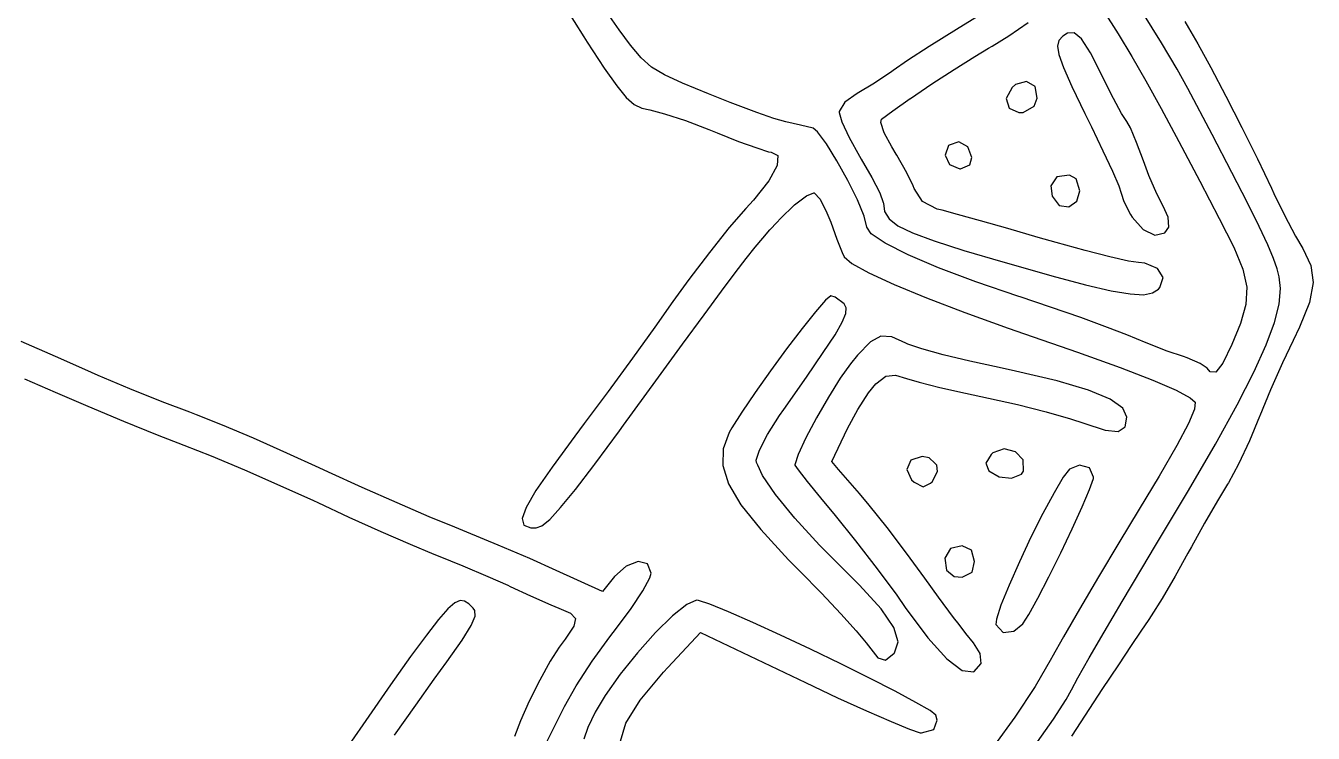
# Model space of a CAD drawing. Header units: inches. Extents: x -2.16 to 7.19, y -6.87 to -1.22.
# Drawn here: x 1.267 to 1.849, y -5.884 to -5.564 of the extents above; entities that cross this region are included whole.
import ezdxf

# ---------------------------------------------------------------- set-up
doc = ezdxf.new("R2010")
doc.units = ezdxf.units.IN
doc.header["$MEASUREMENT"] = 0
doc.layers.add('Front', color=13, linetype='CONTINUOUS', true_color=0xc83434)

msp = doc.modelspace()

# ---------------------------------------------------------------- linework, layer by layer
at = {"layer": 'Front', "linetype": 'CONTINUOUS'}
for p, q in [((1.51055, -5.55551), (1.51937, -5.56946)), ((1.53535, -5.56628), (1.52801, -5.55571)), ((1.7019, -5.55738), (1.68786, -5.56605)), ((1.71138, -5.56902), (1.72019, -5.56294)), ((1.75426, -5.55774), (1.7608, -5.56802)), ((1.78041, -5.57217), (1.77195, -5.55857)), ((1.79095, -5.56253), (1.79269, -5.5653)), ((1.54052, -5.57323), (1.53535, -5.56628)), ((1.68786, -5.56605), (1.67552, -5.57383)), ((1.73795, -5.56777), (1.73584, -5.56918)), ((1.74102, -5.56759), (1.73795, -5.56777)), ((1.74428, -5.57038), (1.74102, -5.56759)), ((1.7608, -5.56802), (1.76702, -5.57828)), ((1.79269, -5.5653), (1.79694, -5.57255)), ((1.51937, -5.56946), (1.52093, -5.57186)), ((1.52093, -5.57186), (1.5286, -5.58352)), ((1.54527, -5.57891), (1.54052, -5.57323)), ((1.67552, -5.57383), (1.6657, -5.58019)), ((1.69605, -5.57831), (1.70225, -5.57462)), ((1.70225, -5.57462), (1.70391, -5.5736)), ((1.70391, -5.5736), (1.71138, -5.56902)), ((1.73409, -5.57109), (1.7334, -5.5736)), ((1.7334, -5.5736), (1.73401, -5.57744)), ((1.73584, -5.56918), (1.73409, -5.57109)), ((1.74829, -5.57669), (1.74428, -5.57038)), ((1.78748, -5.58397), (1.78041, -5.57217)), ((1.79694, -5.57255), (1.80275, -5.58322)), ((1.54999, -5.58311), (1.54527, -5.57891)), ((1.6657, -5.58019), (1.65922, -5.58462)), ((1.68679, -5.58414), (1.69605, -5.57831)), ((1.73401, -5.57744), (1.73612, -5.58332)), ((1.7536, -5.58709), (1.74829, -5.57669)), ((1.76702, -5.57828), (1.77339, -5.58931)), ((1.5286, -5.58352), (1.53426, -5.59164)), ((1.55585, -5.58667), (1.54999, -5.58311)), ((1.6585, -5.58516), (1.65081, -5.59038)), ((1.65922, -5.58462), (1.6585, -5.58516)), ((1.67666, -5.59074), (1.68679, -5.58414)), ((1.73612, -5.58332), (1.73998, -5.59194)), ((1.79243, -5.5928), (1.78748, -5.58397)), ((1.80275, -5.58322), (1.80955, -5.5962)), ((1.53426, -5.59164), (1.53855, -5.59691)), ((1.56401, -5.59043), (1.55585, -5.58667)), ((1.57564, -5.59523), (1.56401, -5.59043)), ((1.65081, -5.59038), (1.64288, -5.59499)), ((1.66696, -5.59726), (1.67666, -5.59074)), ((1.71443, -5.59103), (1.71297, -5.59226)), ((1.71944, -5.58962), (1.71443, -5.59103)), ((1.72328, -5.5919), (1.71944, -5.58962)), ((1.7243, -5.59716), (1.72328, -5.5919)), ((1.73998, -5.59194), (1.74579, -5.60401)), ((1.75438, -5.58869), (1.7536, -5.58709)), ((1.75875, -5.5973), (1.75438, -5.58869)), ((1.77339, -5.58931), (1.78033, -5.60185)), ((1.53855, -5.59691), (1.5421, -5.60002)), ((1.58557, -5.59917), (1.57564, -5.59523)), ((1.64288, -5.59499), (1.63737, -5.59898)), ((1.65895, -5.60287), (1.66691, -5.5973)), ((1.66691, -5.5973), (1.66696, -5.59726)), ((1.71297, -5.59226), (1.71032, -5.5973)), ((1.71032, -5.5973), (1.71158, -5.60165)), ((1.72293, -5.60075), (1.7243, -5.59716)), ((1.76243, -5.60411), (1.75875, -5.5973)), ((1.8033, -5.61353), (1.79243, -5.5928)), ((1.80955, -5.5962), (1.81676, -5.61037)), ((1.5421, -5.60002), (1.54556, -5.60167)), ((1.54556, -5.60167), (1.54917, -5.60249)), ((1.54917, -5.60249), (1.55577, -5.60418)), ((1.5964, -5.60323), (1.58557, -5.59917)), ((1.5976, -5.60364), (1.5964, -5.60323)), ((1.60518, -5.60627), (1.5976, -5.60364)), ((1.63479, -5.60318), (1.63475, -5.60364)), ((1.63475, -5.60364), (1.63599, -5.60785)), ((1.63737, -5.59898), (1.63479, -5.60318)), ((1.65392, -5.60669), (1.65895, -5.60287)), ((1.71158, -5.60165), (1.71604, -5.60368)), ((1.71604, -5.60368), (1.71787, -5.6036)), ((1.71787, -5.6036), (1.72293, -5.60075)), ((1.78033, -5.60185), (1.78831, -5.6167)), ((1.55577, -5.60418), (1.56525, -5.6073)), ((1.56525, -5.6073), (1.5759, -5.6113)), ((1.61064, -5.60784), (1.60518, -5.60627)), ((1.61731, -5.60928), (1.61064, -5.60784)), ((1.62295, -5.61067), (1.61731, -5.60928)), ((1.63599, -5.60785), (1.63927, -5.61486)), ((1.65362, -5.60809), (1.65392, -5.60669)), ((1.65513, -5.61279), (1.65362, -5.60809)), ((1.74579, -5.60401), (1.74879, -5.61011)), ((1.76472, -5.60775), (1.76243, -5.60411)), ((1.76637, -5.61063), (1.76472, -5.60775)), ((1.5759, -5.6113), (1.57964, -5.61281)), ((1.57964, -5.61281), (1.58934, -5.61668)), ((1.62504, -5.61238), (1.62295, -5.61067)), ((1.62901, -5.61772), (1.62504, -5.61238)), ((1.63927, -5.61486), (1.64392, -5.62329)), ((1.65861, -5.61921), (1.65513, -5.61279)), ((1.74879, -5.61011), (1.754, -5.62088)), ((1.76922, -5.61717), (1.76637, -5.61063)), ((1.81223, -5.63072), (1.8033, -5.61353)), ((1.81676, -5.61037), (1.82382, -5.62462)), ((1.58934, -5.61668), (1.59748, -5.61967)), ((1.59748, -5.61967), (1.60283, -5.62134)), ((1.63378, -5.62545), (1.62901, -5.61772)), ((1.66059, -5.62245), (1.65861, -5.61921)), ((1.68425, -5.61855), (1.68261, -5.62291)), ((1.68448, -5.61833), (1.68425, -5.61855)), ((1.68888, -5.61693), (1.68448, -5.61833)), ((1.69296, -5.61915), (1.68888, -5.61693)), ((1.69475, -5.62397), (1.69296, -5.61915)), ((1.754, -5.62088), (1.75827, -5.63012)), ((1.7723, -5.62544), (1.76922, -5.61717)), ((1.78831, -5.6167), (1.79777, -5.63462)), ((1.60283, -5.62134), (1.60401, -5.62155)), ((1.60401, -5.62155), (1.60711, -5.62313)), ((1.60711, -5.62313), (1.60668, -5.62758)), ((1.63866, -5.63433), (1.63378, -5.62545)), ((1.64392, -5.62329), (1.64475, -5.62469)), ((1.64475, -5.62469), (1.64954, -5.63304)), ((1.66084, -5.62291), (1.66059, -5.62245)), ((1.6653, -5.63088), (1.66084, -5.62291)), ((1.68261, -5.62291), (1.68465, -5.62706)), ((1.68465, -5.62706), (1.68934, -5.62904)), ((1.6939, -5.62733), (1.69475, -5.62397)), ((1.77475, -5.63207), (1.7723, -5.62544)), ((1.82382, -5.62462), (1.83015, -5.63785)), ((1.60668, -5.62758), (1.60293, -5.63444)), ((1.66818, -5.63682), (1.6653, -5.63088)), ((1.68934, -5.62904), (1.68968, -5.62905)), ((1.68968, -5.62905), (1.6939, -5.62733)), ((1.7331, -5.63267), (1.73047, -5.63682)), ((1.73886, -5.63197), (1.7331, -5.63267)), ((1.74184, -5.63359), (1.73886, -5.63197)), ((1.75827, -5.63012), (1.76117, -5.63684)), ((1.77828, -5.64037), (1.77475, -5.63207)), ((1.81925, -5.64445), (1.81223, -5.63072)), ((1.60293, -5.63444), (1.59607, -5.64323)), ((1.64298, -5.6431), (1.63866, -5.63433)), ((1.64954, -5.63304), (1.65308, -5.64001)), ((1.66873, -5.63795), (1.66818, -5.63682)), ((1.67248, -5.64392), (1.66873, -5.63795)), ((1.73047, -5.63682), (1.73097, -5.64144)), ((1.7435, -5.63908), (1.74184, -5.63359)), ((1.76117, -5.63684), (1.76226, -5.64009)), ((1.79777, -5.63462), (1.80659, -5.65147)), ((1.83015, -5.63785), (1.83129, -5.6403)), ((1.59607, -5.64323), (1.5926, -5.64708)), ((1.61454, -5.64543), (1.61999, -5.64123)), ((1.61999, -5.64123), (1.62335, -5.63991)), ((1.62335, -5.63991), (1.62348, -5.63994)), ((1.62348, -5.63994), (1.62611, -5.64286)), ((1.62611, -5.64286), (1.62925, -5.64893)), ((1.64607, -5.65054), (1.64298, -5.6431)), ((1.65308, -5.64001), (1.65471, -5.6443)), ((1.65471, -5.6443), (1.65475, -5.64468)), ((1.67904, -5.64732), (1.67248, -5.64392)), ((1.73097, -5.64144), (1.73414, -5.64567)), ((1.73851, -5.64629), (1.74223, -5.64363)), ((1.74223, -5.64363), (1.7435, -5.63908)), ((1.76226, -5.64009), (1.76226, -5.64011)), ((1.76226, -5.64011), (1.76348, -5.64386)), ((1.76348, -5.64386), (1.76648, -5.64966)), ((1.78123, -5.64599), (1.77828, -5.64037)), ((1.82458, -5.6552), (1.81925, -5.64445)), ((1.83129, -5.6403), (1.83604, -5.65003)), ((1.5926, -5.64708), (1.58512, -5.65566)), ((1.60814, -5.65165), (1.61454, -5.64543)), ((1.62925, -5.64893), (1.63095, -5.65324)), ((1.65475, -5.64468), (1.6553, -5.64839)), ((1.6553, -5.64839), (1.65732, -5.65168)), ((1.68126, -5.64783), (1.67904, -5.64732)), ((1.68831, -5.64969), (1.68126, -5.64783)), ((1.69858, -5.65253), (1.68831, -5.64969)), ((1.73414, -5.64567), (1.73851, -5.64629)), ((1.76648, -5.64966), (1.76723, -5.65092)), ((1.78351, -5.65096), (1.78123, -5.64599)), ((1.83604, -5.65003), (1.84108, -5.65955)), ((1.58512, -5.65566), (1.57611, -5.66686)), ((1.60345, -5.65672), (1.60674, -5.65314)), ((1.60674, -5.65314), (1.60814, -5.65165)), ((1.63095, -5.65324), (1.63375, -5.66092)), ((1.64725, -5.6554), (1.64607, -5.65054)), ((1.64923, -5.6584), (1.64725, -5.6554)), ((1.65732, -5.65168), (1.66135, -5.65482)), ((1.66135, -5.65482), (1.66796, -5.65807)), ((1.71106, -5.65609), (1.69858, -5.65253)), ((1.72475, -5.66007), (1.71106, -5.65609)), ((1.76723, -5.65092), (1.77215, -5.65652)), ((1.78198, -5.65803), (1.78377, -5.6555)), ((1.78377, -5.6555), (1.78351, -5.65096)), ((1.80659, -5.65147), (1.81311, -5.66443)), ((1.82846, -5.66345), (1.82458, -5.6552)), ((1.59677, -5.66452), (1.60024, -5.66037)), ((1.60024, -5.66037), (1.60345, -5.65672)), ((1.63375, -5.66092), (1.63614, -5.66695)), ((1.65559, -5.66272), (1.64923, -5.6584)), ((1.66796, -5.65807), (1.67769, -5.6617)), ((1.67769, -5.6617), (1.69109, -5.66598)), ((1.73287, -5.66241), (1.72475, -5.66007)), ((1.77215, -5.65652), (1.7775, -5.65901)), ((1.7775, -5.65901), (1.78198, -5.65803)), ((1.84108, -5.65955), (1.84426, -5.66504)), ((1.57611, -5.66686), (1.5668, -5.67911)), ((1.59272, -5.66962), (1.59677, -5.66452)), ((1.63614, -5.66695), (1.63697, -5.66881)), ((1.66591, -5.66792), (1.65559, -5.66272)), ((1.69109, -5.66598), (1.70872, -5.67117)), ((1.7459, -5.666), (1.73287, -5.66241)), ((1.7571, -5.66888), (1.7459, -5.666)), ((1.81311, -5.66443), (1.81719, -5.67437)), ((1.83112, -5.66967), (1.82846, -5.66345)), ((1.84426, -5.66504), (1.84797, -5.67275)), ((1.58775, -5.67612), (1.59272, -5.66962)), ((1.63697, -5.66881), (1.64044, -5.67181)), ((1.64044, -5.67181), (1.64816, -5.67607)), ((1.67973, -5.67381), (1.66591, -5.66792)), ((1.70872, -5.67117), (1.7114, -5.67194)), ((1.7114, -5.67194), (1.73084, -5.67742)), ((1.76548, -5.67079), (1.7571, -5.66888)), ((1.77007, -5.6715), (1.76548, -5.67079)), ((1.7729, -5.67174), (1.77007, -5.6715)), ((1.77863, -5.67411), (1.7729, -5.67174)), ((1.83279, -5.67433), (1.83112, -5.66967)), ((1.84797, -5.67275), (1.84904, -5.6805)), ((1.5668, -5.67911), (1.55964, -5.68905)), ((1.58152, -5.68444), (1.58775, -5.67612)), ((1.64816, -5.67607), (1.65961, -5.68135)), ((1.69658, -5.68017), (1.67973, -5.67381)), ((1.73084, -5.67742), (1.74609, -5.68147)), ((1.78122, -5.67816), (1.77863, -5.67411)), ((1.77975, -5.6828), (1.78122, -5.67816)), ((1.81719, -5.67437), (1.81896, -5.68259)), ((1.83369, -5.67792), (1.83279, -5.67433)), ((1.83421, -5.68315), (1.83369, -5.67792)), ((1.57368, -5.69505), (1.58152, -5.68444)), ((1.65961, -5.68135), (1.67427, -5.68743)), ((1.716, -5.68678), (1.69658, -5.68017)), ((1.74609, -5.68147), (1.7577, -5.68419)), ((1.7577, -5.68419), (1.76624, -5.68566)), ((1.77228, -5.68597), (1.77639, -5.68521)), ((1.77639, -5.68521), (1.77913, -5.68348)), ((1.77913, -5.68348), (1.77975, -5.6828)), ((1.81896, -5.68259), (1.81856, -5.69037)), ((1.83362, -5.69021), (1.83421, -5.68315)), ((1.84904, -5.6805), (1.84736, -5.68944)), ((1.55964, -5.68905), (1.55147, -5.70059)), ((1.62864, -5.68847), (1.62412, -5.69367)), ((1.63098, -5.68655), (1.62864, -5.68847)), ((1.63297, -5.68703), (1.63098, -5.68655)), ((1.63706, -5.69007), (1.63297, -5.68703)), ((1.63709, -5.6901), (1.63706, -5.69007)), ((1.63797, -5.6919), (1.63709, -5.6901)), ((1.67427, -5.68743), (1.6916, -5.69408)), ((1.71657, -5.68697), (1.716, -5.68678)), ((1.73035, -5.69157), (1.71657, -5.68697)), ((1.76624, -5.68566), (1.77228, -5.68597)), ((1.81856, -5.69037), (1.8161, -5.69899)), ((1.83155, -5.6986), (1.83362, -5.69021)), ((1.84736, -5.68944), (1.84281, -5.70072)), ((1.56392, -5.70837), (1.57368, -5.69505)), ((1.62412, -5.69367), (1.61804, -5.70129)), ((1.63619, -5.69833), (1.63777, -5.69446)), ((1.63777, -5.69446), (1.63797, -5.6919)), ((1.6916, -5.69408), (1.71108, -5.70108)), ((1.74401, -5.69635), (1.73035, -5.69157)), ((1.75599, -5.70074), (1.74401, -5.69635)), ((1.55147, -5.70059), (1.54135, -5.71463)), ((1.61804, -5.70129), (1.61102, -5.7105)), ((1.6329, -5.70405), (1.63619, -5.69833)), ((1.71108, -5.70108), (1.7185, -5.70364)), ((1.76475, -5.70419), (1.75599, -5.70074)), ((1.8161, -5.69899), (1.81226, -5.70848)), ((1.82783, -5.70871), (1.83155, -5.6986)), ((1.84281, -5.70072), (1.83992, -5.70661)), ((1.28055, -5.71397), (1.26501, -5.70715)), ((1.55189, -5.72485), (1.56392, -5.70837)), ((1.62761, -5.71217), (1.6329, -5.70405)), ((1.64889, -5.70732), (1.64312, -5.71335)), ((1.65361, -5.70472), (1.64889, -5.70732)), ((1.65854, -5.70507), (1.65361, -5.70472)), ((1.66494, -5.7079), (1.65854, -5.70507)), ((1.66587, -5.70832), (1.66494, -5.7079)), ((1.67211, -5.71043), (1.66587, -5.70832)), ((1.7185, -5.70364), (1.74243, -5.71192)), ((1.77349, -5.70775), (1.76475, -5.70419)), ((1.78309, -5.71144), (1.77349, -5.70775)), ((1.81226, -5.70848), (1.8082, -5.71693)), ((1.83992, -5.70661), (1.83511, -5.71671)), ((1.29376, -5.71979), (1.28055, -5.71397)), ((1.61102, -5.7105), (1.60371, -5.72043)), ((1.61999, -5.72324), (1.62761, -5.71217)), ((1.64312, -5.71335), (1.63995, -5.71717)), ((1.68183, -5.7131), (1.67211, -5.71043)), ((1.69387, -5.71603), (1.68183, -5.7131)), ((1.74243, -5.71192), (1.76171, -5.7189)), ((1.79034, -5.71398), (1.78309, -5.71144)), ((1.79202, -5.71453), (1.79034, -5.71398)), ((1.82226, -5.72096), (1.82783, -5.70871)), ((1.29984, -5.72243), (1.29376, -5.71979)), ((1.54135, -5.71463), (1.53034, -5.72968)), ((1.63995, -5.71717), (1.63528, -5.72365)), ((1.70709, -5.71893), (1.69387, -5.71603)), ((1.71444, -5.72049), (1.70709, -5.71893)), ((1.76171, -5.7189), (1.77653, -5.72463)), ((1.79798, -5.71704), (1.79202, -5.71453)), ((1.80112, -5.71923), (1.79798, -5.71704)), ((1.80245, -5.72086), (1.80112, -5.71923)), ((1.8082, -5.71693), (1.80506, -5.72094)), ((1.83511, -5.71671), (1.82974, -5.72892)), ((1.26654, -5.72397), (1.28048, -5.73009)), ((1.31423, -5.72846), (1.29984, -5.72243)), ((1.53725, -5.74493), (1.55189, -5.72485)), ((1.60371, -5.72043), (1.59674, -5.73024)), ((1.60974, -5.7378), (1.61999, -5.72324)), ((1.63528, -5.72365), (1.6299, -5.73222)), ((1.65131, -5.72626), (1.65582, -5.72283)), ((1.65582, -5.72283), (1.66025, -5.72242)), ((1.66025, -5.72242), (1.66523, -5.7239)), ((1.66523, -5.7239), (1.671, -5.72558)), ((1.671, -5.72558), (1.68032, -5.7279)), ((1.73325, -5.72494), (1.71444, -5.72049)), ((1.74743, -5.72914), (1.73325, -5.72494)), ((1.77653, -5.72463), (1.78705, -5.72918)), ((1.80506, -5.72094), (1.80245, -5.72086)), ((1.81466, -5.73574), (1.82226, -5.72096)), ((1.28048, -5.73009), (1.2952, -5.73643)), ((1.32883, -5.73433), (1.31423, -5.72846)), ((1.53034, -5.72968), (1.51954, -5.74426)), ((1.59674, -5.73024), (1.59073, -5.73907)), ((1.64316, -5.7378), (1.64797, -5.7303)), ((1.64797, -5.7303), (1.65131, -5.72626)), ((1.68032, -5.7279), (1.69182, -5.73052)), ((1.69182, -5.73052), (1.70226, -5.73275)), ((1.75723, -5.73319), (1.74743, -5.72914)), ((1.78705, -5.72918), (1.79344, -5.73263)), ((1.82974, -5.72892), (1.82494, -5.74068)), ((1.2952, -5.73643), (1.31123, -5.7431)), ((1.34126, -5.73908), (1.32883, -5.73433)), ((1.6299, -5.73222), (1.62447, -5.74166)), ((1.70226, -5.73275), (1.7154, -5.73566)), ((1.7154, -5.73566), (1.72835, -5.73891)), ((1.76292, -5.7372), (1.75723, -5.73319)), ((1.76475, -5.74126), (1.76292, -5.7372)), ((1.79539, -5.73769), (1.79266, -5.74415)), ((1.79344, -5.73263), (1.79567, -5.7346)), ((1.79567, -5.7346), (1.79539, -5.73769)), ((1.80484, -5.75347), (1.81466, -5.73574)), ((1.31123, -5.7431), (1.32659, -5.74931)), ((1.34434, -5.74023), (1.34126, -5.73908)), ((1.35598, -5.7449), (1.34434, -5.74023)), ((1.59073, -5.73907), (1.58632, -5.74609)), ((1.60245, -5.74913), (1.60779, -5.74062)), ((1.60779, -5.74062), (1.60974, -5.7378)), ((1.62447, -5.74166), (1.61969, -5.75073)), ((1.63853, -5.74649), (1.64316, -5.7378)), ((1.72835, -5.73891), (1.73938, -5.74203)), ((1.73938, -5.74203), (1.74536, -5.74402)), ((1.76397, -5.74568), (1.76475, -5.74126)), ((1.82478, -5.74109), (1.82024, -5.75197)), ((1.82494, -5.74068), (1.82478, -5.74109)), ((1.32659, -5.74931), (1.3386, -5.75397)), ((1.3701, -5.75088), (1.35598, -5.7449)), ((1.51954, -5.74426), (1.51535, -5.74985)), ((1.52427, -5.76255), (1.53541, -5.74745)), ((1.53541, -5.74745), (1.53725, -5.74493)), ((1.58511, -5.74826), (1.58237, -5.75563)), ((1.58632, -5.74609), (1.58511, -5.74826)), ((1.59872, -5.75629), (1.60245, -5.74913)), ((1.63139, -5.76142), (1.63853, -5.74649)), ((1.74536, -5.74402), (1.75498, -5.74715)), ((1.75498, -5.74715), (1.76094, -5.74774)), ((1.76094, -5.74774), (1.76397, -5.74568)), ((1.79266, -5.74415), (1.78735, -5.75417)), ((1.3386, -5.75397), (1.35096, -5.75885)), ((1.38519, -5.75753), (1.3701, -5.75088)), ((1.51535, -5.74985), (1.505, -5.76387)), ((1.61969, -5.75073), (1.61623, -5.75819)), ((1.78735, -5.75417), (1.77939, -5.76795)), ((1.79261, -5.77454), (1.80484, -5.75347)), ((1.82024, -5.75197), (1.81521, -5.76264)), ((1.35096, -5.75885), (1.36602, -5.76517)), ((1.39976, -5.7642), (1.38519, -5.75753)), ((1.58237, -5.75563), (1.58216, -5.76316)), ((1.5973, -5.76079), (1.59872, -5.75629)), ((1.5974, -5.76178), (1.5973, -5.76079)), ((1.61623, -5.75819), (1.61476, -5.76282)), ((1.66713, -5.76083), (1.66531, -5.76497)), ((1.67225, -5.75905), (1.66713, -5.76083)), ((1.67547, -5.75976), (1.67225, -5.75905)), ((1.678, -5.76213), (1.67547, -5.75976)), ((1.70349, -5.75817), (1.701, -5.76213)), ((1.70423, -5.75751), (1.70349, -5.75817)), ((1.70939, -5.75567), (1.70423, -5.75751)), ((1.7145, -5.75699), (1.70939, -5.75567)), ((1.71792, -5.76062), (1.7145, -5.75699)), ((1.71801, -5.7657), (1.71792, -5.76062)), ((1.36602, -5.76517), (1.382, -5.77215)), ((1.4039, -5.76613), (1.39976, -5.7642)), ((1.41924, -5.77313), (1.4039, -5.76613)), ((1.505, -5.76387), (1.49769, -5.77449)), ((1.51555, -5.77399), (1.52381, -5.76316)), ((1.52381, -5.76316), (1.52427, -5.76255)), ((1.58216, -5.76316), (1.58473, -5.77141)), ((1.59796, -5.76305), (1.5974, -5.76178)), ((1.60005, -5.76776), (1.59796, -5.76305)), ((1.61476, -5.76282), (1.61475, -5.76305)), ((1.61475, -5.76305), (1.61625, -5.76517)), ((1.61625, -5.76517), (1.62032, -5.77034)), ((1.63448, -5.76497), (1.63139, -5.76142)), ((1.64398, -5.77589), (1.63448, -5.76497)), ((1.66531, -5.76497), (1.66739, -5.76963)), ((1.67686, -5.77052), (1.67915, -5.76582)), ((1.67892, -5.76299), (1.678, -5.76213)), ((1.67915, -5.76582), (1.67892, -5.76299)), ((1.701, -5.76213), (1.70247, -5.76556)), ((1.70247, -5.76556), (1.70704, -5.76835)), ((1.71711, -5.76704), (1.71801, -5.7657)), ((1.73892, -5.76484), (1.73605, -5.76846)), ((1.7434, -5.76303), (1.73892, -5.76484)), ((1.74785, -5.76426), (1.7434, -5.76303)), ((1.74975, -5.76841), (1.74785, -5.76426)), ((1.81521, -5.76264), (1.81072, -5.77095)), ((1.382, -5.77215), (1.39711, -5.77903)), ((1.58473, -5.77141), (1.59036, -5.7809)), ((1.60597, -5.77633), (1.60005, -5.76776)), ((1.62032, -5.77034), (1.62632, -5.77775)), ((1.66739, -5.76963), (1.66861, -5.77068)), ((1.66861, -5.77068), (1.67277, -5.77281)), ((1.67277, -5.77281), (1.67611, -5.77123)), ((1.67611, -5.77123), (1.67686, -5.77052)), ((1.70704, -5.76835), (1.71268, -5.76885)), ((1.71268, -5.76885), (1.71711, -5.76704)), ((1.73605, -5.76846), (1.73187, -5.77546)), ((1.74796, -5.77399), (1.74965, -5.76912)), ((1.74965, -5.76912), (1.74975, -5.76841)), ((1.77939, -5.76795), (1.77036, -5.78291)), ((1.81028, -5.77165), (1.80576, -5.77917)), ((1.81072, -5.77095), (1.81028, -5.77165)), ((1.43495, -5.7801), (1.41924, -5.77313)), ((1.49769, -5.77449), (1.49325, -5.78212)), ((1.50889, -5.78219), (1.51555, -5.77399)), ((1.61474, -5.78697), (1.60597, -5.77633)), ((1.62632, -5.77775), (1.63298, -5.78583)), ((1.64833, -5.78107), (1.64398, -5.77589)), ((1.73187, -5.77546), (1.72685, -5.78484)), ((1.74459, -5.78191), (1.74796, -5.77399)), ((1.77779, -5.79937), (1.79261, -5.77454)), ((1.39711, -5.77903), (1.39913, -5.77997)), ((1.39913, -5.77997), (1.4132, -5.78649)), ((1.44942, -5.78633), (1.43495, -5.7801)), ((1.49325, -5.78212), (1.4915, -5.78719)), ((1.50395, -5.78754), (1.50889, -5.78219)), ((1.59036, -5.7809), (1.59933, -5.79216)), ((1.6564, -5.79121), (1.64833, -5.78107)), ((1.74007, -5.79183), (1.74459, -5.78191)), ((1.77036, -5.78291), (1.76114, -5.7981)), ((1.80576, -5.77917), (1.79996, -5.78923)), ((1.4132, -5.78649), (1.42762, -5.79298)), ((1.46101, -5.7911), (1.44942, -5.78633)), ((1.4915, -5.78719), (1.49227, -5.79012)), ((1.50037, -5.79048), (1.50395, -5.78754)), ((1.62593, -5.79916), (1.61474, -5.78697)), ((1.63298, -5.78583), (1.64221, -5.79729)), ((1.72685, -5.78484), (1.72147, -5.7956)), ((1.79996, -5.78923), (1.79395, -5.79998)), ((1.42762, -5.79298), (1.44091, -5.79879)), ((1.46647, -5.79329), (1.46101, -5.7911)), ((1.48064, -5.79915), (1.46647, -5.79329)), ((1.49227, -5.79012), (1.49537, -5.79132)), ((1.49537, -5.79132), (1.4978, -5.7914)), ((1.4978, -5.7914), (1.50037, -5.79048)), ((1.59933, -5.79216), (1.6119, -5.80575)), ((1.66521, -5.80276), (1.6564, -5.79121)), ((1.72147, -5.7956), (1.71621, -5.80676)), ((1.73488, -5.8027), (1.74007, -5.79183)), ((1.44091, -5.79879), (1.45154, -5.80324)), ((1.49492, -5.80525), (1.48064, -5.79915)), ((1.63911, -5.81237), (1.62593, -5.79916)), ((1.64221, -5.79729), (1.65197, -5.80994)), ((1.68503, -5.80066), (1.68251, -5.8051)), ((1.69037, -5.7995), (1.68503, -5.80066)), ((1.69463, -5.8014), (1.69037, -5.7995)), ((1.696, -5.80655), (1.69463, -5.8014)), ((1.76114, -5.7981), (1.75194, -5.81352)), ((1.77157, -5.80971), (1.77779, -5.79937)), ((1.79395, -5.79998), (1.79241, -5.8028)), ((1.45154, -5.80324), (1.4535, -5.80403)), ((1.4535, -5.80403), (1.4647, -5.80855)), ((1.50692, -5.81058), (1.49492, -5.80525)), ((1.54391, -5.80658), (1.53849, -5.80861)), ((1.54808, -5.80759), (1.54391, -5.80658)), ((1.6119, -5.80575), (1.61699, -5.81094)), ((1.66693, -5.8051), (1.66521, -5.80276)), ((1.67351, -5.81408), (1.66693, -5.8051)), ((1.68251, -5.8051), (1.68323, -5.81047)), ((1.69484, -5.81144), (1.696, -5.80655)), ((1.71621, -5.80676), (1.71153, -5.8173)), ((1.72955, -5.81347), (1.73488, -5.8027)), ((1.79241, -5.8028), (1.78658, -5.81322)), ((1.4647, -5.80855), (1.4759, -5.81329)), ((1.4759, -5.81329), (1.48494, -5.81731)), ((1.52784, -5.82016), (1.50692, -5.81058)), ((1.53327, -5.81335), (1.52784, -5.82016)), ((1.53849, -5.80861), (1.53327, -5.81335)), ((1.54975, -5.81177), (1.54808, -5.80759)), ((1.54917, -5.81392), (1.54975, -5.81177)), ((1.61699, -5.81094), (1.62672, -5.8209)), ((1.64401, -5.8172), (1.63911, -5.81237)), ((1.65197, -5.80994), (1.66077, -5.82183)), ((1.68323, -5.81047), (1.68673, -5.81341)), ((1.69037, -5.8136), (1.69484, -5.81144)), ((1.76265, -5.82471), (1.77157, -5.80971)), ((1.78658, -5.81322), (1.78069, -5.82325)), ((1.48494, -5.81731), (1.486, -5.81781)), ((1.486, -5.81781), (1.49524, -5.82206)), ((1.54603, -5.81983), (1.54917, -5.81392)), ((1.65375, -5.82792), (1.64401, -5.8172)), ((1.6797, -5.82266), (1.67351, -5.81408)), ((1.68673, -5.81341), (1.69037, -5.8136)), ((1.71153, -5.8173), (1.70791, -5.82624)), ((1.72457, -5.82309), (1.72955, -5.81347)), ((1.75194, -5.81352), (1.74339, -5.82805)), ((1.4635, -5.82424), (1.46106, -5.8253)), ((1.4655, -5.8245), (1.4635, -5.82424)), ((1.46735, -5.82574), (1.4655, -5.8245)), ((1.49524, -5.82206), (1.50443, -5.82608)), ((1.54078, -5.82778), (1.54603, -5.81983)), ((1.57028, -5.82405), (1.56592, -5.82596)), ((1.57115, -5.82417), (1.57028, -5.82405)), ((1.57632, -5.82588), (1.57115, -5.82417)), ((1.62672, -5.8209), (1.63548, -5.83017)), ((1.66077, -5.82183), (1.66464, -5.82731)), ((1.68647, -5.83184), (1.6797, -5.82266)), ((1.72046, -5.83051), (1.72457, -5.82309)), ((1.75456, -5.83845), (1.76265, -5.82471)), ((1.78069, -5.82325), (1.77577, -5.83115)), ((1.45789, -5.82803), (1.45369, -5.83276)), ((1.46106, -5.8253), (1.45789, -5.82803)), ((1.46934, -5.82764), (1.46735, -5.82574)), ((1.4701, -5.82865), (1.46934, -5.82764)), ((1.4703, -5.8313), (1.4701, -5.82865)), ((1.50443, -5.82608), (1.50806, -5.82759)), ((1.50806, -5.82759), (1.51338, -5.82997)), ((1.51338, -5.82997), (1.51563, -5.83233)), ((1.53413, -5.83666), (1.54078, -5.82778)), ((1.56592, -5.82596), (1.5595, -5.83114)), ((1.58477, -5.82932), (1.57632, -5.82588)), ((1.59569, -5.83411), (1.58477, -5.82932)), ((1.63548, -5.83017), (1.6425, -5.83792)), ((1.65951, -5.83639), (1.65375, -5.82792)), ((1.66464, -5.82731), (1.67485, -5.84111)), ((1.70791, -5.82624), (1.70583, -5.83258)), ((1.71773, -5.83467), (1.72046, -5.83051)), ((1.74339, -5.82805), (1.73616, -5.84059)), ((1.45369, -5.83276), (1.44818, -5.83982)), ((1.46436, -5.84213), (1.46851, -5.83554)), ((1.46851, -5.83554), (1.4703, -5.8313)), ((1.51482, -5.83584), (1.51095, -5.84165)), ((1.51563, -5.83233), (1.51482, -5.83584)), ((1.5595, -5.83114), (1.55182, -5.8387)), ((1.60831, -5.83989), (1.59569, -5.83411)), ((1.66145, -5.84291), (1.65951, -5.83639)), ((1.68895, -5.83509), (1.68647, -5.83184)), ((1.69198, -5.83908), (1.68895, -5.83509)), ((1.70583, -5.83258), (1.70558, -5.83509)), ((1.70558, -5.83509), (1.70889, -5.83863)), ((1.71371, -5.838), (1.71773, -5.83467)), ((1.77467, -5.8328), (1.77111, -5.83802)), ((1.77577, -5.83115), (1.77467, -5.8328)), ((1.44818, -5.83982), (1.44106, -5.84955)), ((1.45747, -5.85185), (1.46436, -5.84213)), ((1.51095, -5.84165), (1.50824, -5.8453)), ((1.52312, -5.85169), (1.53109, -5.84058)), ((1.53109, -5.84058), (1.53413, -5.83666)), ((1.55182, -5.8387), (1.54365, -5.84779)), ((1.55733, -5.85445), (1.57204, -5.83859)), ((1.57204, -5.83859), (1.61955, -5.86132)), ((1.62185, -5.84626), (1.60831, -5.83989)), ((1.6425, -5.83792), (1.64704, -5.84332)), ((1.67485, -5.84111), (1.68348, -5.85062)), ((1.69542, -5.8433), (1.69198, -5.83908)), ((1.70889, -5.83863), (1.71371, -5.838)), ((1.73616, -5.84059), (1.7309, -5.85003)), ((1.74777, -5.85017), (1.75456, -5.83845)), ((1.77111, -5.83802), (1.76669, -5.8446)), ((1.50824, -5.8453), (1.50415, -5.85162)), ((1.54365, -5.84779), (1.53579, -5.85753)), ((1.63552, -5.85286), (1.62185, -5.84626)), ((1.64704, -5.84332), (1.64801, -5.84467)), ((1.64801, -5.84467), (1.65224, -5.85011)), ((1.65577, -5.85112), (1.65962, -5.84796)), ((1.65962, -5.84796), (1.65975, -5.8478)), ((1.65975, -5.8478), (1.66145, -5.84291)), ((1.69844, -5.84817), (1.69542, -5.8433)), ((1.6989, -5.85267), (1.69844, -5.84817)), ((1.76669, -5.8446), (1.76098, -5.8532)), ((1.44106, -5.84955), (1.43204, -5.86229)), ((1.45179, -5.85976), (1.45747, -5.85185)), ((1.50415, -5.85162), (1.49942, -5.86019)), ((1.51587, -5.86282), (1.52312, -5.85169)), ((1.64854, -5.8593), (1.63552, -5.85286)), ((1.65224, -5.85011), (1.65577, -5.85112)), ((1.68348, -5.85062), (1.69043, -5.85576)), ((1.69561, -5.85646), (1.6989, -5.85267)), ((1.73076, -5.8503), (1.7233, -5.863)), ((1.7309, -5.85003), (1.73076, -5.8503)), ((1.74269, -5.85912), (1.74777, -5.85017)), ((1.76098, -5.8532), (1.75356, -5.86445)), ((1.44348, -5.87143), (1.45179, -5.85976)), ((1.53579, -5.85753), (1.529, -5.86707)), ((1.54477, -5.8693), (1.55542, -5.85652)), ((1.55542, -5.85652), (1.55733, -5.85445)), ((1.66013, -5.86522), (1.64854, -5.8593)), ((1.69043, -5.85576), (1.69561, -5.85646)), ((1.73978, -5.86455), (1.74269, -5.85912)), ((1.43204, -5.86229), (1.42083, -5.87837)), ((1.49942, -5.86019), (1.49472, -5.86963)), ((1.51062, -5.87206), (1.51587, -5.86282)), ((1.61955, -5.86132), (1.634, -5.86812)), ((1.66949, -5.87023), (1.66013, -5.86522)), ((1.7233, -5.863), (1.71416, -5.87694)), ((1.7373, -5.869), (1.73978, -5.86455)), ((1.75356, -5.86445), (1.744, -5.87899)), ((1.43381, -5.88511), (1.44348, -5.87143)), ((1.49472, -5.86963), (1.4907, -5.87857)), ((1.529, -5.86707), (1.52449, -5.87472)), ((1.5383, -5.87965), (1.54477, -5.8693)), ((1.634, -5.86812), (1.64715, -5.87411)), ((1.67586, -5.87397), (1.66949, -5.87023)), ((1.73164, -5.87777), (1.7373, -5.869)), ((1.50273, -5.8878), (1.51062, -5.87206)), ((1.52449, -5.87472), (1.52113, -5.88155)), ((1.64715, -5.87411), (1.65827, -5.87896)), ((1.67844, -5.87604), (1.67586, -5.87397)), ((1.67901, -5.87824), (1.67844, -5.87604)), ((1.71416, -5.87694), (1.70498, -5.88962)), ((1.42083, -5.87837), (1.40713, -5.89813)), ((1.4907, -5.87857), (1.48801, -5.88566)), ((1.52113, -5.88155), (1.51931, -5.88687)), ((1.53591, -5.88775), (1.5383, -5.87965)), ((1.65827, -5.87896), (1.6666, -5.88235)), ((1.6666, -5.88235), (1.6714, -5.88396)), ((1.67201, -5.88405), (1.67749, -5.88249)), ((1.67749, -5.88249), (1.67901, -5.87824)), ((1.72443, -5.88801), (1.73164, -5.87777)), ((1.744, -5.87899), (1.73975, -5.88546)), ((1.6714, -5.88396), (1.67201, -5.88405))]:
    msp.add_line(p, q, dxfattribs=at)

doc.saveas('drawing.dxf')
